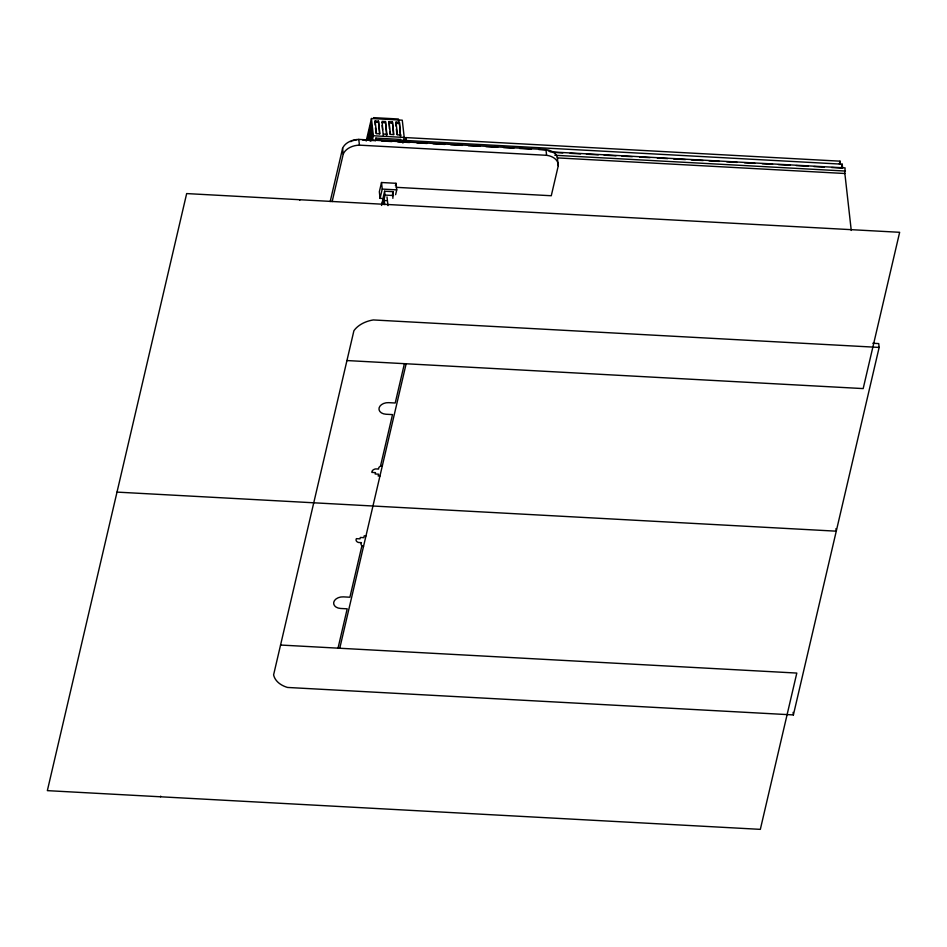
<?xml version="1.0" encoding="UTF-8"?>
<svg xmlns="http://www.w3.org/2000/svg" width="947" height="947" viewBox="0 0 947 947"><rect width="100%" height="100%" fill="white"/><g stroke="black" fill="none" stroke-linecap="round" stroke-linejoin="round"><path stroke-width="1.42" d="M160.517 796.782L160.67 796.167M299.69 200.338L299.832 199.734M330.172 201.604L342.577 148.407A15.933 10.95 -6.4 0 1 358.783 139.398L545.957 149.567A15.933 10.95 -6.4 0 1 557.605 160.09L558.257 165.832L551.272 195.745L396.201 187.328M332.148 201.604L343.228 154.16L342.577 148.407M366.181 141.067L371.449 118.517L402.274 120.186L404.215 137.445L402.889 143.08M369.07 140.428L368.987 132.391L369.946 140.878M375.142 125.04L375.119 120.967L378.492 121.157L379.925 133.882L376.539 133.705L375.119 120.967M372.396 140.002L373.378 135.764L371.449 118.517M379.475 133.716L378.492 121.157M375.237 140.973L375.912 138.096L400.676 139.434L400.853 141.032L376.089 139.683L375.912 138.096M385.465 121.536L386.885 134.261L386.601 135.504L385.465 121.536L382.079 121.346L383.215 135.326M389.383 128.626L389.039 121.725L392.425 121.903L393.857 134.64L390.472 134.462L389.039 121.725M393.407 134.474L392.425 121.903M395.621 194.656L396.734 189.874L396 183.304L381.511 182.511L379.345 191.779L380.078 198.349L384.174 198.574M396.035 126.176L396.012 122.104L399.385 122.281L400.534 136.261L399.385 122.281M380.078 198.349L382.245 189.08L381.511 182.511M392.863 198.325L393.088 191.685L384.612 191.223L383.346 196.645L383.784 200.492L386.435 200.634M381.511 205.452L383.18 198.266M382.008 204.41L382.647 201.652L384.387 201.747L384.719 204.682M383.784 200.492L385.038 195.07L384.612 191.223M400.001 142.322L400.676 139.434M392.437 194.478L393.088 191.685M405.138 140.393L405.801 137.587L840.025 161.168L840.332 163.938M395.444 185.695L396 183.304M338.02 648.162L347.194 608.826L340.671 608.471A8.405 5.777 -6.4 0 1 333.746 602.221A8.405 5.777 -6.4 0 1 343.37 596.87L349.905 597.226L361.778 546.36L363.518 546.455A4.214 2.9 -6.4 0 1 361.434 542.631L358.487 542.477A4.427 3.042 -6.4 0 1 356.403 538.654L360.002 538.843L360.322 537.47L363.802 537.659L364.228 535.824L365.968 535.919M404.405 363.672L395.219 403.008L388.696 402.653A8.405 5.777 -6.4 0 0 379.072 408.003A8.405 5.777 -6.4 0 0 385.985 414.241L392.52 414.597L380.647 465.462L382.387 465.557A4.214 2.9 -6.4 0 0 378.599 469.061L375.663 468.907A4.427 3.042 -6.4 0 0 371.863 472.411L375.462 472.6L375.13 473.985L378.622 474.175L378.184 475.998L379.936 476.092M339.76 648.245L406.145 363.766M839.362 164.009L840.025 161.168M841.575 166.826L842.191 164.174L402.215 140.274M851.258 230.452L844.866 173.502L845.079 167.879L550.029 151.851M879.147 347.419L373.296 319.944A25.971 17.851 -6.4 0 0 353.906 330.728L273.6 674.856A25.971 17.851 -6.4 0 0 287.545 687.451L793.385 714.926L879.147 347.419L878.709 343.583L872.814 343.264M373.615 117.641L398.379 118.991L398.616 121.121M374.823 122.21L378.208 122.388M381.783 122.589L385.169 122.767M388.755 122.968L392.141 123.146M395.716 123.347L399.101 123.524M383.511 134.083L386.885 134.261M400.818 135.019L397.432 134.841L396.012 122.104M368.442 134.77L370.182 134.865M373.378 135.764L404.215 137.445M369.022 139.825L367.282 139.73L367.827 137.362L368.146 140.192M362.571 139.955L374.314 140.594M381.665 140.996L391.94 141.553M397.811 141.872L409.566 142.512M416.905 142.914L427.192 143.471M433.063 143.79L444.806 144.429M450.677 144.749L462.432 145.388M468.303 145.708L480.058 146.335M485.929 146.655L497.672 147.294M503.555 147.614L513.83 148.17M519.702 148.49L531.456 149.129M538.796 149.531L545.827 150.052M552.492 152.36L562.826 152.917M570.212 153.319L580.558 153.888M586.465 154.207L598.279 154.846M604.186 155.166L616 155.805M621.907 156.125L632.253 156.693M639.639 157.095L649.973 157.652M657.36 158.054L667.706 158.611M673.613 158.942L685.427 159.581M691.334 159.901L703.148 160.54M709.054 160.86L719.4 161.428M726.787 161.83L737.121 162.387M744.508 162.789L754.842 163.346M762.228 163.748L772.574 164.316M778.481 164.636L790.295 165.275M796.202 165.595L808.016 166.234M813.935 166.554L824.269 167.122M831.655 167.524L841.99 168.081M554.812 155.272L845.434 171.052M343.228 154.16A15.933 10.95 -6.4 0 1 359.434 145.151L546.597 155.308A15.933 10.95 -6.4 0 1 558.257 165.832M557.144 157.877L844.866 173.502M382.245 189.08L396.734 189.874M385.038 195.07L393.514 195.532M346.945 360.547L863.179 388.59L899.65 232.299L186.666 193.579L47.35 790.638L760.334 829.359L796.806 673.068L280.561 645.037M117.002 492.109L836.26 531.172L835.976 528.615M842.191 164.174L842.629 168.01M793.101 712.369L793.385 714.926M545.957 149.567L546.597 155.308M405.801 137.587L406.109 140.357M396.355 129.005L396.982 134.663M389.702 131.455L390.022 134.285M382.103 125.418L382.576 129.668M387.003 196.917L387.986 205.617M375.462 127.869L376.089 133.527M382.647 201.652L382.979 204.588M371.579 140.168L370.147 127.431L369.59 129.798L370.869 141.115M358.783 139.398L359.434 145.151M548.171 150.786A11.778 8.085 -6.4 0 1 549.213 151.295M350.757 141.671A11.778 8.085 -6.4 0 1 351.882 141.115M353.065 140.641A11.778 8.085 -6.4 0 1 356.936 139.789M371.165 123.086L370.608 125.454L372.041 138.191L372.597 135.812L371.165 123.086"/></g></svg>
